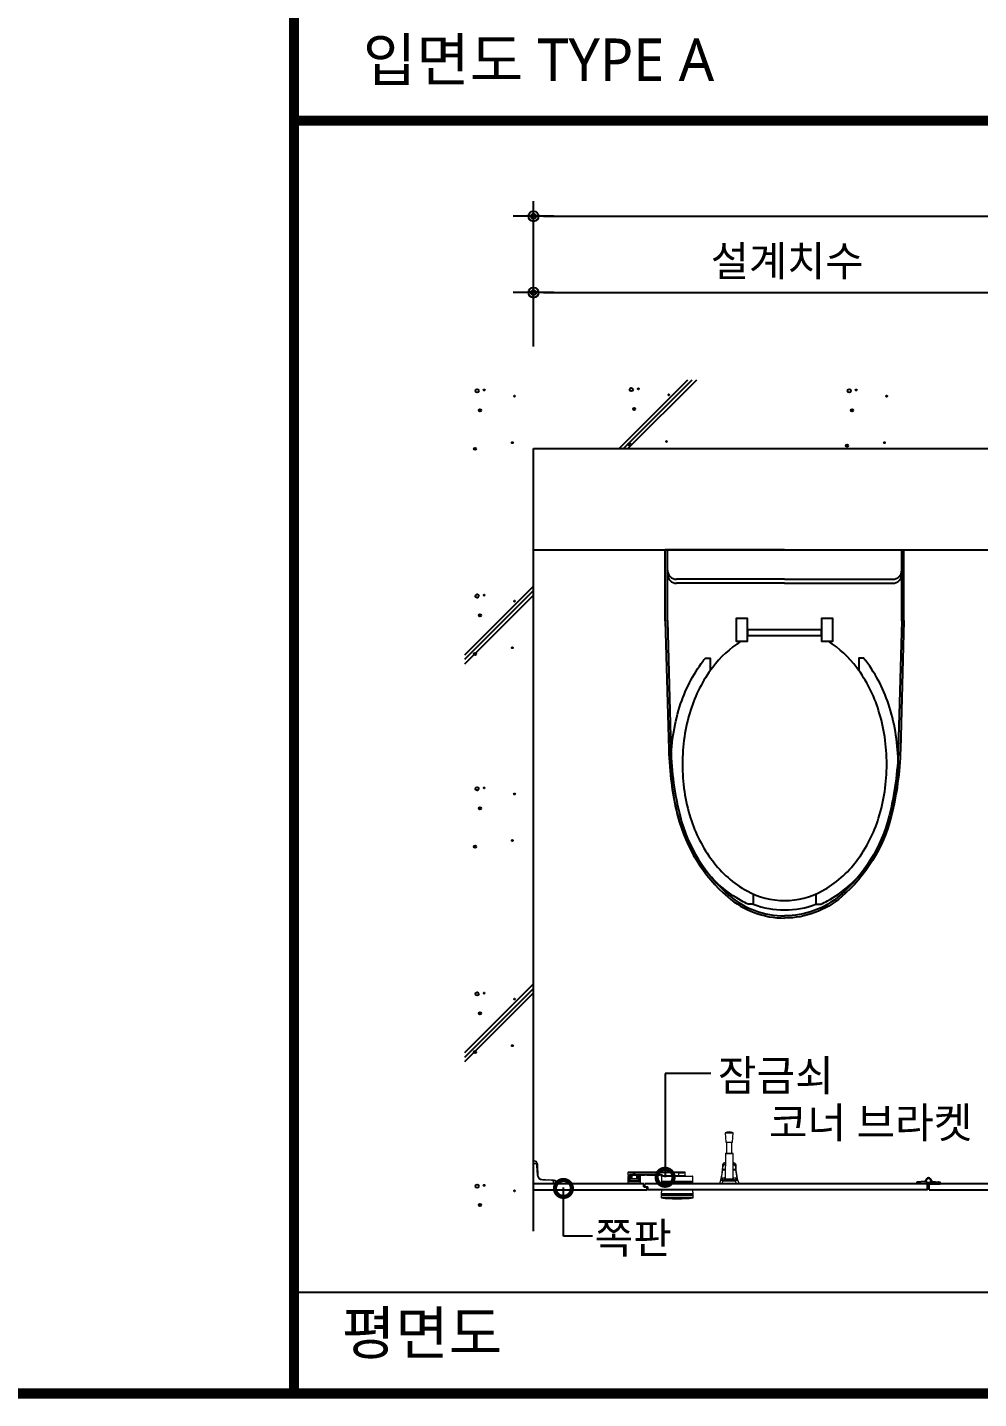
# Model space of a CAD drawing. Extents: x -256 to 8104, y -176 to 5714.
# Drawn here: x 2221 to 3159, y 2764 to 4116 of the extents above; entities that cross this region are included whole.
import ezdxf
from ezdxf.enums import TextEntityAlignment as Align

# ---------------------------------------------------------------- set-up
doc = ezdxf.new("R2010")
doc.units = 0
doc.header["$LTSCALE"] = 30
doc.layers.get('0').update_dxf_attribs({"linetype": 'CONTINUOUS'})
doc.layers.get('DEFPOINTS').update_dxf_attribs({"linetype": 'CONTINUOUS'})
for name, color, linetype in [('0_toilet', 6, 'CONTINUOUS'), ('DIM', 7, 'CONTINUOUS'), ('HAT', 8, 'CONTINUOUS'), ('TIT', 3, 'CONTINUOUS'), ('경첩', 4, 'CONTINUOUS'), ('문자', 3, 'CONTINUOUS'), ('부자재', 4, 'CONTINUOUS'), ('옷걸이', 4, 'CONTINUOUS'), ('잠금쇠(회전형)', 4, 'CONTINUOUS'), ('치수', 1, 'CONTINUOUS'), ('해치', 8, 'CONTINUOUS')]:
    doc.layers.add(name, color=color, linetype=linetype)
doc.styles.add('돋움', font='malgun.ttf')
doc.dimstyles.new('10', dxfattribs={"dimscale": 10, "dimtxt": 3, "dimasz": 1, "dimexe": 1.5, "dimexo": 2, "dimgap": 1, "dimtad": 1, "dimdec": 0, "dimlunit": 6, "dimtxsty": '돋움', "dimblk": 'DIMDOT', "dimcen": -1, "dimdle": 1.5, "dimclrt": 3, "dimazin": 3, "dimtfac": 1, "dimtdec": 0, "dimtix": 1, "dimtmove": 2, "dimatfit": 3, "dimldrblk": 'DIMDOT', "dimarcsym": 0})

# ---------------------------------------------------------------- blocks, each defined once
blk = doc.blocks.new('_DOTSMALL')
at = {"color": 0, "linetype": 'ByBlock', "const_width": 0.5}
blk.add_lwpolyline([(-0.0625, 0, 1), (0.0625, 0, 1)], format="xyb", close=True, dxfattribs=at)
blk = doc.blocks.new('A$C63EC304E')
at = {"layer": '치수', "color": 1, "xscale": 2.5, "yscale": 2.5, "zscale": 2.5, "rotation": 234.3098741996962}
blk.add_blockref('_DOTSMALL', (0.31, 0.31), dxfattribs=at)
blk = doc.blocks.new('A$C2BC9653E')
at = {"layer": '치수', "xscale": 0.3333333333333333, "yscale": 0.3333333333333333, "zscale": 0.3333333333333333}
blk.add_blockref('A$C63EC304E', (0, 0), dxfattribs=at)
blk = doc.blocks.new('A$C7FC71301')
at = {"layer": '치수', "rotation": 180}
blk.add_blockref('A$C2BC9653E', (0.208, 0.208), dxfattribs=at)
blk = doc.blocks.new('A$C4A20372B')
at = {"layer": '치수'}
blk.add_blockref('A$C7FC71301', (0, 0), dxfattribs=at)
blk = doc.blocks.new('A$C566469F5')
at = {"layer": '치수'}
blk.add_blockref('A$C4A20372B', (0, 0), dxfattribs=at)
blk = doc.blocks.new('A$C7E317CD4')
at = {"layer": '해치', "xscale": 2, "yscale": 2, "zscale": 2}
blk.add_blockref('A$C566469F5', (0, 0), dxfattribs=at)
blk = doc.blocks.new('A$C601D7F27')
at = {"layer": '치수'}
blk.add_blockref('A$C7E317CD4', (0, 0), dxfattribs=at)
blk = doc.blocks.new('A$C38802C08')
at = {"layer": '치수'}
blk.add_blockref('A$C601D7F27', (0, 0), dxfattribs=at)
blk = doc.blocks.new('DIMDOT')
at = {"linetype": 'Continuous'}
blk.add_line((-2, 0), (2, 0), dxfattribs=at)
for radius in [0.5, 0.25]:
    blk.add_circle((0, 0), radius, dxfattribs=at)
blk = doc.blocks.new('*D455')
at = {"layer": 'DEFPOINTS', "color": 0}
for p in [(152541.7, 4105.7), (151041.7, 3957.3), (152541.7, 3957.3)]:
    blk.add_point(p, dxfattribs=at)
at = {"layer": 'DIM', "color": 0, "lineweight": -2, "ltscale": 10}
for p, q in [((151041.7, 3977.3), (151041.7, 4120.7)), ((152541.7, 3977.3), (152541.7, 4120.7)), ((151051.7, 4105.7), (152531.7, 4105.7))]:
    blk.add_line(p, q, dxfattribs=at)
at = {"layer": 'DIM', "color": 0, "lineweight": -2, "xscale": 10, "yscale": 10, "zscale": 10, "rotation": 180}
blk.add_blockref('DIMDOT', (151041.7, 4105.7), dxfattribs=at)
at = {"layer": 'DIM', "color": 0, "lineweight": -2, "xscale": 10, "yscale": 10, "zscale": 10}
blk.add_blockref('DIMDOT', (152541.7, 4105.7), dxfattribs=at)
at = {"layer": 'DIM', "color": 3, "insert": (151791.7, 4135.4), "char_height": 30, "attachment_point": 5, "style": '돋움'}
blk.add_mtext('설계치수', dxfattribs=at)
blk = doc.blocks.new('*D457')
at = {"layer": 'DEFPOINTS', "color": 0}
for p in [(151541.7, 4030.4), (151041.7, 3957.3), (151541.7, 3957.3)]:
    blk.add_point(p, dxfattribs=at)
at = {"layer": 'DIM', "color": 0, "lineweight": -2, "ltscale": 10}
for p, q in [((151041.7, 3977.3), (151041.7, 4045.4)), ((151541.7, 3977.3), (151541.7, 4045.4)), ((151051.7, 4030.4), (151531.7, 4030.4))]:
    blk.add_line(p, q, dxfattribs=at)
at = {"layer": 'DIM', "color": 0, "lineweight": -2, "xscale": 10, "yscale": 10, "zscale": 10, "rotation": 180}
blk.add_blockref('DIMDOT', (151041.7, 4030.4), dxfattribs=at)
at = {"layer": 'DIM', "color": 0, "lineweight": -2, "xscale": 10, "yscale": 10, "zscale": 10}
blk.add_blockref('DIMDOT', (151541.7, 4030.4), dxfattribs=at)
at = {"layer": 'DIM', "color": 3, "insert": (151291.7, 4060), "char_height": 30, "attachment_point": 5, "style": '돋움'}
blk.add_mtext('설계치수', dxfattribs=at)
blk = doc.blocks.new('A$C10E41893')
at = {"layer": '부자재'}
for p, q in [((6.5, 0), (6.5, 196)), ((123.3, 196), (6.5, 196)), ((123.3, 192.5), (6.5, 192.5)), ((54.8, 0), (54.8, 177.5)), ((61.4, 0), (61.4, 177.5)), ((6.5, 0), (6.5, -196)), ((54.8, 0), (54.8, -177.5)), ((61.4, 0), (61.4, -177.5)), ((123.3, -192.5), (6.5, -192.5)), ((123.3, -196), (6.5, -196))]:
    blk.add_line(p, q, dxfattribs=at)
for points in [[(122.7, 196, -0.012538), (123.3, 196), (334.6, 190.3, -0.055395), (444.7, 175.1, -0.154276), (576.9, 93.3, -0.179504), (611.5, 0, -0.179504)], [(122.8, 192.5, -0.012538), (123.2, 192.5), (334.5, 186.8, -0.055395), (443.8, 171.7, -0.154276), (574.3, 91, -0.179504), (608, 0, -0.179504)], [(572, 51.4), (588.8, 51.4), (588.8, 59.6, 0.021185), (583.3, 70.7, 0.106084), (528.4, 133.7, 0.085733), (452.6, 172.4, 0.075373), (358.7, 186.6, 0.075373), (264.8, 172.4, 0.085733), (189, 133.7, 0.007337), (184.4, 130.1), (184.4, 122), (204.7, 122)], [(156.7, -72, 0.089162), (200.2, -118.7, 0.085733), (270.3, -154.5, 0.075373), (358.7, -167.9, 0.075373), (447.1, -154.5, 0.085733), (517.2, -118.7, 0.106084), (567, -61.6, 0.126931), (582.8, 0, 0.126931), (567, 61.6, 0.106084), (517.2, 118.7, 0.085733), (447.1, 154.5, 0.075373), (358.7, 167.9, 0.075373), (270.3, 154.5, 0.085733), (200.2, 118.7, 0.089162), (156.7, 72)], [(588.8, -51.4, 0.090214), (598.2, 0, 0.090214), (588.8, 51.4, 0.106084)], [(122.7, -196, 0.012538), (123.3, -196), (334.6, -190.3, 0.055395), (444.7, -175.1, 0.154276), (576.9, -93.3, 0.179504), (611.5, 0, 0.179504)], [(122.8, -192.5, 0.012538), (123.2, -192.5), (334.5, -186.8, 0.055395), (443.8, -171.7, 0.154276), (574.3, -91, 0.179504), (608, 0, 0.179504)], [(572, -51.4), (588.8, -51.4), (588.8, -59.6, -0.021185), (583.3, -70.7, -0.106084), (528.4, -133.7, -0.085733), (452.6, -172.4, -0.075373), (358.7, -186.6, -0.075373), (264.8, -172.4, -0.085733), (189, -133.7, -0.007337), (184.4, -130.1), (184.4, -122), (204.7, -122)]]:
    blk.add_lwpolyline(points, format="xyb", dxfattribs=at)
blk.add_lwpolyline([(138, -60.8), (119.3, -60.8), (119.3, -79.5), (156.7, -79.5), (156.7, -60.8), (138, -60.8), (147.3, -60.8), (147.3, 60.8), (138, 60.8), (156.7, 60.8), (156.7, 79.5), (119.3, 79.5), (119.3, 60.8), (138, 60.8), (138, -60.8), (119.3, -60.8)], dxfattribs=at)
for centre, start, end in [((39.8, 177.5), 0, 90), ((46.4, 177.5), 0, 90), ((39.8, -177.5), 270, 0), ((46.4, -177.5), 270, 0)]:
    blk.add_arc(centre, 15, start, end, dxfattribs=at)
blk = doc.blocks.new('AURA_15', base_point=(148321.5, 175.8))
for p, q in [((151041.7, 3105.1), (151041.7, 3876.8)), ((151041.7, 3876.8), (152541.7, 3876.8)), ((151041.7, 3776.8), (152541.7, 3776.8))]:
    blk.add_line(p, q)
at = {"color": 8}
blk.add_line((150805.6, 3045), (152768.2, 3045), dxfattribs=at)
at = {"color": 8, "const_width": 10}
for points in [[(150805.6, 2945), (150805.6, 5714.2)], [(150805.6, 4199.9), (154153.5, 4199.9)], [(148368.9, 2945), (154153.5, 2945)]]:
    blk.add_lwpolyline(points, dxfattribs=at)
at = {"layer": '0_toilet'}
for p, q in [((151150.6, 3151.8), (151041.7, 3151.8)), ((151150.6, 3148.8), (151150.6, 3151.8)), ((151430.2, 3151.8), (151151.3, 3151.8)), ((151151.3, 3148.8), (151151.3, 3151.8)), ((151430.2, 3145.8), (151430.2, 3151.8)), ((151655.6, 3151.8), (151431.7, 3151.8)), ((151431.7, 3145.8), (151431.7, 3151.8)), ((151041.7, 3145.8), (151153.6, 3145.8)), ((151150.6, 3148.8), (151154.3, 3148.8)), ((151153.6, 3145.8), (151153.6, 3148.8)), ((151154.3, 3145.8), (151154.3, 3148.8)), ((151430.2, 3145.8), (151154.3, 3145.8)), ((151431.7, 3145.8), (151658.6, 3145.8))]:
    blk.add_line(p, q, dxfattribs=at)
at = {"layer": '경첩', "color": 4, "linetype": 'Continuous', "lineweight": 15}
for p, q in [((151041.7, 3174.3), (151042.9, 3174.3)), ((151041.7, 3174.1), (151041.7, 3174.3)), ((151041.7, 3171.9), (151041.7, 3174.1)), ((151042.9, 3174.1), (151041.7, 3174.1)), ((151043, 3171.9), (151041.7, 3171.9)), ((151041.7, 3171.8), (151043, 3171.8)), ((151041.7, 3171.6), (151041.7, 3171.8)), ((151043, 3171.6), (151041.7, 3171.6)), ((151041.7, 3171.6), (151041.7, 3153.3)), ((151042.9, 3174.1), (151042.9, 3174.3)), ((151043, 3171.8), (151043, 3171.9)), ((151043, 3171.8), (151043, 3171.6)), ((151045, 3170.6), (151044.9, 3172.1)), ((151045.5, 3160.6), (151045.1, 3169.6)), ((151045.2, 3172.1), (151045.3, 3169.6)), ((151045.4, 3171.6), (151045.2, 3171.4)), ((151045.5, 3171), (151045.3, 3170.7)), ((151045.3, 3169.6), (151045.7, 3160.6)), ((151045.6, 3168.3), (151045.4, 3168)), ((151045.7, 3167.6), (151045.4, 3167.4)), ((151045.7, 3167.3), (151045.4, 3167)), ((151045.5, 3171), (151045.6, 3168.3)), ((151045.7, 3166.6), (151045.5, 3166.4)), ((151045.7, 3166.3), (151045.5, 3166)), ((151045.9, 3163.4), (151045.6, 3163.2)), ((151045.9, 3163.4), (151045.6, 3163.1)), ((151045.7, 3167.3), (151045.7, 3166.6)), ((151045.7, 3166.3), (151045.9, 3163.4)), ((151045.9, 3163.4), (151045.9, 3163)), ((151043.2, 3151.8), (151061.5, 3151.8)), ((151045.9, 3163), (151045.6, 3162.7)), ((151045.9, 3162.7), (151045.6, 3162.5)), ((151045.9, 3161.8), (151045.7, 3161.6)), ((151045.9, 3161.7), (151045.7, 3161.5)), ((151046, 3161.4), (151045.7, 3161.1)), ((151046, 3161.3), (151045.7, 3161)), ((151046, 3160.4), (151045.8, 3160.1)), ((151046, 3160.1), (151045.8, 3159.9)), ((151045.9, 3162.7), (151045.9, 3161.8)), ((151045.9, 3161.8), (151045.9, 3161.7)), ((151045.9, 3161.7), (151046, 3161.4)), ((151045.9, 3159.5), (151046.1, 3159.8)), ((151046.1, 3159.8), (151045.9, 3159.6)), ((151046, 3161.4), (151046, 3161.3)), ((151046, 3161.3), (151046, 3160.6)), ((151046.3, 3159.2), (151046.1, 3159)), ((151046.4, 3158.8), (151046.2, 3158.6)), ((151046.5, 3158.6), (151046.4, 3158.4)), ((151046.8, 3158.2), (151046.6, 3158)), ((151047, 3158), (151046.8, 3157.8)), ((151048.1, 3156.9), (151047.9, 3156.7)), ((151048.3, 3156.8), (151048.1, 3156.6)), ((151048.7, 3156.5), (151048.5, 3156.3)), ((151049, 3156.4), (151048.8, 3156.2)), ((151049.5, 3156.3), (151049.3, 3156.1)), ((151050.8, 3156.1), (151050.5, 3155.8)), ((151050.5, 3156.1), (151050.8, 3156.1)), ((151050.5, 3155.8), (151059.5, 3155.4)), ((151059.5, 3155.2), (151050.5, 3155.6)), ((151050.8, 3156.1), (151052.1, 3156)), ((151052.1, 3156), (151051.9, 3155.8)), ((151052.8, 3156), (151052.5, 3155.8)), ((151053.1, 3156), (151052.9, 3155.7)), ((151053.8, 3155.9), (151053.6, 3155.7)), ((151053.8, 3155.9), (151056.5, 3155.8)), ((151056.5, 3155.8), (151056.3, 3155.6)), ((151057.2, 3155.8), (151056.9, 3155.5)), ((151057.5, 3155.8), (151057.3, 3155.5)), ((151058.2, 3155.7), (151057.9, 3155.5)), ((151058.2, 3155.7), (151061.4, 3155.6)), ((151059.5, 3155.4), (151062, 3155.3)), ((151062, 3155.1), (151060.5, 3155.1)), ((151061.5, 3155.5), (151061.3, 3155.3)), ((151061.5, 3155.5), (151061.4, 3155.6)), ((151061.5, 3151.8), (151061.5, 3153.1)), ((151061.7, 3153.1), (151061.5, 3153.1)), ((151061.7, 3151.8), (151061.5, 3151.8)), ((151061.8, 3153.1), (151061.7, 3153.1)), ((151061.7, 3153.1), (151061.7, 3151.8)), ((151061.8, 3151.8), (151061.8, 3153.1)), ((151064, 3151.8), (151061.8, 3151.8)), ((151064, 3151.8), (151064, 3153)), ((151064, 3153), (151064.2, 3153)), ((151064.2, 3151.8), (151064, 3151.8)), ((151064.2, 3153), (151064.2, 3151.8))]:
    blk.add_line(p, q, dxfattribs=at)
at = {"layer": '경첩', "color": 4, "linetype": 'Continuous', "lineweight": 15, "flags": 128}
for points in [[(151044.9, 3172.1), (151045, 3172.1), (151045, 3172.1), (151045.1, 3172.1), (151045.1, 3172.1), (151045.2, 3172.1), (151045.2, 3172.1), (151045.2, 3172.1), (151045.2, 3172.1)], [(151045.3, 3169.6), (151045.3, 3169.6), (151045.3, 3169.6), (151045.3, 3169.6), (151045.2, 3169.6), (151045.2, 3169.6), (151045.2, 3169.6), (151045.1, 3169.6), (151045.1, 3169.6)], [(151045.5, 3171.5), (151045.5, 3171.5), (151045.4, 3171.5), (151045.4, 3171.5), (151045.4, 3171.6), (151045.4, 3171.6), (151045.4, 3171.6), (151045.4, 3171.6), (151045.4, 3171.6)], [(151045.5, 3171.5), (151045.5, 3171.4), (151045.5, 3171.3), (151045.5, 3171.1), (151045.5, 3171)], [(151045.6, 3168.3), (151045.6, 3168.2), (151045.6, 3168), (151045.6, 3167.9), (151045.6, 3167.8), (151045.7, 3167.7), (151045.7, 3167.7), (151045.7, 3167.6), (151045.7, 3167.6)], [(151045.9, 3163.4), (151045.9, 3163.4), (151045.9, 3163.4)], [(151045.7, 3160.6), (151045.7, 3160.6), (151045.7, 3160.6), (151045.7, 3160.6), (151045.7, 3160.6), (151045.6, 3160.6), (151045.6, 3160.6), (151045.5, 3160.6), (151045.5, 3160.6)], [(151045.9, 3163), (151045.9, 3162.9), (151045.9, 3162.8), (151045.9, 3162.7)], [(151046, 3160.4), (151046, 3160.2), (151046, 3160.1)], [(151046.1, 3159.8), (151046.1, 3159.8), (151046.1, 3159.8)], [(151050.5, 3155.8), (151050.5, 3155.8), (151050.5, 3155.8), (151050.5, 3155.8), (151050.5, 3155.8), (151050.5, 3155.7), (151050.5, 3155.7), (151050.5, 3155.6), (151050.5, 3155.6)], [(151052.1, 3156), (151052.2, 3156), (151052.4, 3156), (151052.5, 3156), (151052.6, 3156), (151052.7, 3156), (151052.7, 3156), (151052.8, 3156), (151052.8, 3156)], [(151053.1, 3156), (151053.1, 3156), (151053.2, 3156), (151053.2, 3156), (151053.3, 3156), (151053.4, 3156), (151053.5, 3156), (151053.7, 3155.9), (151053.8, 3155.9)], [(151056.5, 3155.8), (151056.6, 3155.8), (151056.7, 3155.8), (151056.8, 3155.8), (151056.9, 3155.8), (151057, 3155.8), (151057.1, 3155.8), (151057.1, 3155.8), (151057.2, 3155.8), (151057.2, 3155.8)], [(151057.5, 3155.8), (151057.5, 3155.8), (151057.6, 3155.8), (151057.6, 3155.8), (151057.7, 3155.8), (151057.8, 3155.8), (151057.9, 3155.7), (151058, 3155.7), (151058.2, 3155.7)], [(151059.5, 3155.4), (151059.5, 3155.4), (151059.5, 3155.4), (151059.5, 3155.4), (151059.5, 3155.4), (151059.5, 3155.3), (151059.5, 3155.3), (151059.5, 3155.2), (151059.5, 3155.2)], [(151062, 3155.1), (151062, 3155.1), (151062, 3155.2), (151062, 3155.2), (151062, 3155.2), (151062, 3155.3), (151062, 3155.3), (151062, 3155.3), (151062, 3155.3)]]:
    blk.add_lwpolyline(points, dxfattribs=at)
at = {"layer": '경첩', "color": 4, "linetype": 'Continuous', "lineweight": 15}
for centre, radius, start, end in [((151042.9, 3172), 2.35, 2.6983, 90), ((151042.9, 3172), 2.1, 2.6983, 90), ((151043, 3169.5), 2.35, 2.6983, 90), ((151043, 3169.5), 2.1, 2.6983, 90), ((151043.2, 3153.3), 1.5, 180, 270), ((151050.7, 3160.8), 5.25, 182.6983, 267.3017), ((151050.7, 3160.8), 5, 182.6983, 267.3017), ((151050.7, 3160.8), 4.75, 182.6983, 185.9088), ((151050.7, 3160.8), 4.75, 188.6056, 193.1623), ((151050.7, 3160.8), 4.75, 193.2431, 199.766), ((151050.7, 3160.8), 4.75, 199.766, 204.9948), ((151050.7, 3160.8), 4.75, 208.1736, 214.3849), ((151050.7, 3160.8), 4.75, 214.3855, 217.4388), ((151050.7, 3160.8), 4.75, 217.4392, 235.6151), ((151050.7, 3160.8), 4.75, 235.6142, 238.7009), ((151050.7, 3160.8), 4.75, 238.7002, 245.0052), ((151050.7, 3160.8), 4.75, 248.2494, 255.0002), ((151050.7, 3160.8), 4.75, 255, 267.3017), ((151059.4, 3153.1), 2.35, 0, 87.3017), ((151059.4, 3153.1), 2.1, 0, 87.3017), ((151061.9, 3153), 2.35, 0, 87.3017), ((151061.9, 3153), 2.1, 0, 87.3017)]:
    blk.add_arc(centre, radius, start, end, dxfattribs=at)
at = {"layer": '부자재'}
for p, q in [((151419.5, 3152.7), (151419.5, 3151.8)), ((151430.2, 3151.8), (151419.5, 3151.8)), ((151427.3, 3153.9), (151420.1, 3153.4)), ((151420.8, 3152.9), (151420.8, 3151.8)), ((151431, 3152.4), (151431, 3151.6)), ((151431.2, 3151.6), (151431, 3151.6)), ((151431.2, 3152.4), (151431.2, 3151.6)), ((151431.7, 3151.9), (151431.7, 3151.8)), ((151431.7, 3151.8), (151442.7, 3151.8)), ((151434, 3154), (151442.1, 3153.4)), ((151441.4, 3152.9), (151441.4, 3151.8)), ((151442.7, 3152.7), (151442.7, 3151.8))]:
    blk.add_line(p, q, dxfattribs=at)
at = {"layer": '부자재', "color": 1}
blk.add_circle((151431.1, 3155), 2.34, dxfattribs=at)
at = {"layer": '부자재'}
for centre, radius, start, end in [((151420.2, 3152.7), 0.7, 101.7765, 181.6712), ((151421.6, 3152.7), 0.884, 113.4077, 164.5497), ((151427.2, 3155.2), 1.29, 272.9231, 352.4724), ((151431.1, 3155), 2.62, 270, 180), ((151431.5, 3150.8), 1.65, 102.5267, 141.5475), ((151430.7, 3150.8), 1.65, 43.1003, 77.4733), ((151431.2, 3154.7), 2.86, 280.084, 345.9792), ((151435, 3155.2), 1.29, 187.5276, 267.0769), ((151440.6, 3152.7), 0.884, 15.4503, 67.3004), ((151442, 3152.7), 0.7, 358.3288, 78.2235)]:
    blk.add_arc(centre, radius, start, end, dxfattribs=at)
at = {"layer": '옷걸이', "lineweight": 15}
for p, q in [((151230.6, 3202.2), (151231.4, 3192.7)), ((151230.6, 3202.2), (151238.6, 3202.2)), ((151231.4, 3192.7), (151237.9, 3192.7)), ((151232.1, 3192.7), (151232.1, 3181.8)), ((151237.1, 3181.8), (151237.1, 3192.7)), ((151237.9, 3192.7), (151238.6, 3202.2)), ((151230.9, 3181.6), (151230.7, 3156.3)), ((151238.4, 3181.6), (151230.9, 3181.6)), ((151231.1, 3181.8), (151234.6, 3181.8)), ((151234.6, 3181.8), (151238.1, 3181.8)), ((151238.6, 3156.3), (151238.4, 3181.6)), ((151230.7, 3165.4), (151228.3, 3165.4)), ((151228.4, 3166.1), (151230.7, 3166.1)), ((151230.8, 3172.5), (151230.7, 3172.5)), ((151230.7, 3172.5), (151230.7, 3172.4)), ((151230.8, 3172.4), (151230.7, 3172.4)), ((151230.7, 3170.8), (151230.7, 3170.5)), ((151230.7, 3170.8), (151230.8, 3170.8)), ((151230.8, 3170.5), (151230.7, 3170.5)), ((151238.5, 3172.5), (151238.4, 3172.5)), ((151238.5, 3172.4), (151238.4, 3172.4)), ((151238.5, 3172.5), (151238.5, 3172.4)), ((151238.5, 3170.8), (151238.5, 3170.5)), ((151238.5, 3170.8), (151238.5, 3170.8)), ((151238.5, 3170.5), (151238.5, 3170.5)), ((151238.5, 3166.1), (151240.9, 3166.1)), ((151241, 3165.4), (151238.5, 3165.4)), ((151225.1, 3151.8), (151226, 3154.4)), ((151227.5, 3151.8), (151225.1, 3151.8)), ((151226, 3154.4), (151226, 3154.4)), ((151226, 3154.4), (151226, 3154.4)), ((151227, 3155.2), (151226.8, 3155.2)), ((151228.4, 3157.2), (151226.9, 3157.2)), ((151228.4, 3157.2), (151226.9, 3157.2)), ((151226.9, 3155.1), (151226.9, 3155.1)), ((151242.3, 3155.1), (151226.9, 3155.1)), ((151228.3, 3154.4), (151227.5, 3151.8)), ((151241.7, 3151.8), (151227.5, 3151.8)), ((151228.3, 3156.7), (151228.4, 3157.2)), ((151228.3, 3154.4), (151228.3, 3155.1)), ((151228.3, 3155.1), (151240.9, 3155.1)), ((151240.9, 3154.4), (151228.3, 3154.4)), ((151239.4, 3156.3), (151229.8, 3156.3)), ((151242.3, 3157.2), (151240.9, 3157.2)), ((151240.9, 3157.2), (151240.9, 3156.7)), ((151242.3, 3157.2), (151240.9, 3157.2)), ((151240.9, 3154.4), (151240.9, 3155.1)), ((151241.7, 3151.8), (151240.9, 3154.4)), ((151244.1, 3151.8), (151241.7, 3151.8)), ((151242.4, 3155.2), (151242.3, 3155.2)), ((151242.3, 3155.1), (151242.3, 3155.1)), ((151242.4, 3155.1), (151242.4, 3155.2)), ((151243.3, 3154.4), (151244.1, 3151.8)), ((151243.3, 3154.4), (151243.3, 3154.4)), ((151243.3, 3154.4), (151243.3, 3154.4))]:
    blk.add_line(p, q, dxfattribs=at)
at = {"layer": '옷걸이', "lineweight": 15, "flags": 128}
for points in [[(151228, 3165.4), (151228, 3165.4), (151228.1, 3165.4), (151228.1, 3165.4), (151228.1, 3165.4), (151228.1, 3165.4), (151228.2, 3165.4), (151228.2, 3165.4), (151228.3, 3165.4)], [(151230.7, 3172.4), (151230.6, 3172.5), (151230.3, 3172.4), (151230, 3172.4), (151229.7, 3172.3), (151229.4, 3172.2), (151229.1, 3172.1), (151228.8, 3171.9), (151228.6, 3171.7), (151228.5, 3171.5), (151228.3, 3171.3), (151228.2, 3171.1), (151228.2, 3170.8), (151228.2, 3170.8)], [(151230.7, 3172.4), (151230.3, 3172.3), (151229.9, 3172.3), (151229.5, 3172.2), (151229.1, 3172), (151228.8, 3171.8), (151228.6, 3171.6), (151228.4, 3171.4), (151228.3, 3171.1), (151228.2, 3170.8), (151228.2, 3170.7)], [(151228.2, 3169.2), (151228.2, 3169.5), (151228.3, 3169.8), (151228.5, 3170), (151228.8, 3170.2), (151229, 3170.4), (151229.4, 3170.6), (151229.8, 3170.7), (151230.2, 3170.8), (151230.7, 3170.8)], [(151230.7, 3170.5), (151230.2, 3170.4), (151229.9, 3170.4), (151229.5, 3170.3), (151229.2, 3170.1), (151229, 3169.9), (151228.7, 3169.7), (151228.6, 3169.5), (151228.5, 3169.3), (151228.5, 3169)], [(151241, 3170.7), (151241, 3170.7), (151241, 3171), (151241, 3171.2), (151240.9, 3171.4), (151240.7, 3171.6), (151240.5, 3171.8), (151240.3, 3172), (151240, 3172.1), (151239.8, 3172.2), (151239.5, 3172.3), (151239.1, 3172.4), (151238.8, 3172.4), (151238.5, 3172.4)], [(151241, 3170.7), (151241, 3171), (151240.9, 3171.3), (151240.8, 3171.5), (151240.5, 3171.7), (151240.2, 3171.9), (151239.9, 3172.1), (151239.5, 3172.2), (151239.1, 3172.3), (151238.6, 3172.4), (151238.5, 3172.4)], [(151238.5, 3170.8), (151239, 3170.8), (151239.4, 3170.7), (151239.8, 3170.6), (151240.1, 3170.5), (151240.4, 3170.3), (151240.7, 3170.1), (151240.9, 3169.8), (151241, 3169.6), (151241, 3169.2)], [(151240.8, 3169), (151240.7, 3169.3), (151240.6, 3169.6), (151240.4, 3169.8), (151240.2, 3170), (151239.9, 3170.2), (151239.6, 3170.3), (151239.3, 3170.4), (151238.9, 3170.5), (151238.5, 3170.5)], [(151241.2, 3165.4), (151241.2, 3165.4), (151241.2, 3165.4), (151241.2, 3165.4), (151241.1, 3165.4), (151241.1, 3165.4), (151241.1, 3165.4), (151241, 3165.4), (151241, 3165.4)], [(151226.7, 3157), (151226.7, 3157), (151226.7, 3157)], [(151226.9, 3155.2), (151226.8, 3155.2), (151226.8, 3155.1)], [(151226.9, 3157.2), (151226.9, 3157.2), (151226.9, 3157.2)], [(151227, 3155.2), (151226.9, 3155.1), (151226.9, 3155.1)], [(151226.9, 3155.2), (151226.9, 3155.2), (151227, 3155.2)], [(151229.1, 3155.1), (151228.7, 3155.1), (151228.5, 3155.2), (151228.4, 3155.2), (151228.5, 3155.2), (151228.8, 3155.3), (151228.9, 3155.3)], [(151230.7, 3157.6), (151230.1, 3157.6), (151228.8, 3157.5)], [(151240.4, 3157.5), (151238.9, 3157.6), (151238.6, 3157.6)], [(151240.4, 3155.3), (151240.6, 3155.2), (151240.8, 3155.2), (151240.8, 3155.2), (151240.7, 3155.1), (151240.3, 3155.1), (151239.9, 3155.1)], [(151242.3, 3155.1), (151242.3, 3155.1), (151242.3, 3155.2)], [(151242.4, 3155.2), (151242.3, 3155.2), (151242.3, 3155.2)]]:
    blk.add_lwpolyline(points, dxfattribs=at)
at = {"layer": '옷걸이', "lineweight": 15}
for centre, radius, start, end in [((151234.6, 3191.9), 11, 68.7607, 111.2393), ((151231.1, 3181.6), 0.25, 90, 179.5), ((151238.1, 3181.6), 0.25, 0.5, 90), ((151175.4, 3169.6), 52.8, 346.2317, 355.4136), ((151175.4, 3169.6), 53, 346.5097, 355.4136), ((151175.4, 3169.6), 52.8, 355.4136, 356.451), ((151175.4, 3169.6), 52.8, 356.4511, 359.6096), ((151228.3, 3166.3), 0.23, 185.4574, 275.1888), ((151175.4, 3169.6), 52.8, 359.6096, 1.2369), ((151228.4, 3169.3), 0.227, 188.2087, 276.392), ((151194.4, 3168.8), 34.1, 354.2736, 355.5668), ((151175.4, 3169.4), 53, 356.4511, 359.6096), ((151175.4, 3171.2), 55.3, 359.6189, 1.2073), ((151293.8, 3171.2), 55.3, 178.7927, 180.3811), ((151240.8, 3169.3), 0.227, 263.608, 351.7913), ((151293.8, 3169.4), 53, 180.3904, 183.5489), ((151240.9, 3166.3), 0.23, 264.8112, 354.5426), ((151274.9, 3168.8), 34.1, 184.4333, 185.7264), ((151293.8, 3169.6), 52.8, 178.7631, 180.3904), ((151293.8, 3169.6), 52.8, 180.3904, 183.5489), ((151293.8, 3169.6), 53, 184.5864, 193.4903), ((151293.8, 3169.6), 52.8, 183.5489, 184.5865), ((151293.8, 3169.6), 52.8, 184.5864, 193.7683), ((151176.7, 3169.2), 51.5, 343.2376, 346.2577), ((151227.1, 3154), 1.17, 101.397, 160.6752), ((151226.9, 3154.1), 1, 89.9937, 161.8081), ((151177.1, 3169.4), 51.3, 343.5226, 346.2377), ((151226.9, 3157), 0.25, 90.2728, 166.2395), ((151226.9, 3157), 0.247, 89.2585, 165.9158), ((151226.5, 3157), 1.81, 282.0607, 352.5143), ((151226.4, 3157.4), 2.24, 284.8265, 3.5932), ((151228.7, 3157.2), 0.376, 79.9393, 150.5456), ((151228.6, 3157.2), 0.248, 89.5881, 179.723), ((151228.8, 3157.2), 0.307, 84.7786, 118.9817), ((151228.5, 3156.6), 1.43, 284.1057, 346.9245), ((151234.7, 3556.2), 401.1, 269.1968, 270.7316), ((151240.8, 3156.6), 1.44, 193.1186, 255.9655), ((151240.5, 3157.3), 0.271, 58.6344, 97.6053), ((151240.5, 3157.1), 0.4, 32.0092, 97.8083), ((151242.9, 3157.4), 2.24, 176.3909, 255.1894), ((151240.6, 3157.2), 0.248, 0.277, 90.4119), ((151242.7, 3156.9), 1.8, 186.7864, 258.2605), ((151242.3, 3157), 0.25, 13.7617, 89.4531), ((151242.3, 3157), 0.247, 14.0842, 90.7415), ((151292, 3169.4), 51.2, 193.7584, 196.469), ((151242.3, 3154.1), 1, 18.1919, 90.0063), ((151242.2, 3154), 1.16, 19.2937, 79.3942), ((151292.8, 3169.3), 51.7, 193.7493, 196.7564)]:
    blk.add_arc(centre, radius, start, end, dxfattribs=at)
at = {"layer": '잠금쇠(회전형)', "linetype": 'Continuous', "lineweight": 15}
for p, q in [((151137.2, 3163.4), (151135.3, 3163.4)), ((151190.8, 3163.4), (151167.5, 3163.4)), ((151134.8, 3162.9), (151134.8, 3160.4)), ((151134.8, 3160.4), (151138.1, 3160.4)), ((151134.8, 3158.8), (151134.8, 3151.8)), ((151135.2, 3158.8), (151134.8, 3158.8)), ((151134.8, 3151.8), (151147.3, 3151.8)), ((151135.2, 3153.8), (151135.2, 3158.8)), ((151135.2, 3158.8), (151135.7, 3158.8)), ((151146.9, 3153.8), (151135.2, 3153.8)), ((151135.3, 3159.3), (151135.7, 3159.3)), ((151135.7, 3158.8), (151135.7, 3159.3)), ((151135.7, 3159.3), (151137.6, 3159.3)), ((151135.7, 3158.8), (151135.7, 3154.3)), ((151137.6, 3158.8), (151135.7, 3158.8)), ((151135.7, 3154.3), (151135.8, 3154.3)), ((151135.8, 3158.3), (151137.6, 3158.3)), ((151135.8, 3154.3), (151135.8, 3158.3)), ((151136.3, 3157.8), (151135.8, 3158.3)), ((151135.8, 3154.3), (151135.9, 3154.3)), ((151135.9, 3154.3), (151146.3, 3154.3)), ((151136.3, 3157.8), (151136.3, 3154.3)), ((151137.6, 3157.8), (151136.3, 3157.8)), ((151136.8, 3156.8), (151136.8, 3155.3)), ((151144, 3156.8), (151136.8, 3156.8)), ((151136.8, 3155.3), (151144, 3155.3)), ((151137.1, 3157.1), (151143.8, 3157.1)), ((151143.8, 3155.1), (151137.1, 3155.1)), ((151137.6, 3158.8), (151137.6, 3159.3)), ((151137.6, 3159.3), (151138.6, 3159.3)), ((151137.6, 3158.3), (151137.6, 3158.8)), ((151138.1, 3158.8), (151137.6, 3158.8)), ((151137.6, 3158.3), (151137.6, 3157.8)), ((151137.6, 3158.3), (151138.1, 3158.3)), ((151138.6, 3157.8), (151137.6, 3157.8)), ((151138.1, 3160.4), (151138.1, 3160.4)), ((151138.1, 3158.8), (151138.1, 3158.3)), ((151138.6, 3158.8), (151138.1, 3158.8)), ((151138.1, 3158.3), (151138.6, 3158.3)), ((151138.6, 3159.9), (151138.6, 3157.1)), ((151163.6, 3163.2), (151141.1, 3163.2)), ((151163.6, 3163.2), (151141.1, 3163.2)), ((151141.1, 3163.2), (151141.1, 3163.2)), ((151141.1, 3163), (151185.1, 3163)), ((151141.1, 3162.5), (151141.1, 3163)), ((151141.1, 3162.5), (151141.1, 3160.9)), ((151185.1, 3162.5), (151141.1, 3162.5)), ((151167.5, 3160.9), (151141.1, 3160.9)), ((151143.6, 3157.1), (151143.6, 3159.9)), ((151143.6, 3159.3), (151144.6, 3159.3)), ((151144.1, 3158.8), (151143.6, 3158.8)), ((151143.6, 3158.3), (151144.1, 3158.3)), ((151144.6, 3157.8), (151143.6, 3157.8)), ((151143.8, 3157.1), (151145.1, 3157.1)), ((151145.1, 3155.1), (151143.8, 3155.1)), ((151145.3, 3156.8), (151144, 3156.8)), ((151144, 3155.3), (151145.3, 3155.3)), ((151144.1, 3160.4), (151151.3, 3160.4)), ((151144.6, 3158.8), (151144.1, 3158.8)), ((151144.1, 3158.3), (151144.1, 3158.8)), ((151144.1, 3158.3), (151144.6, 3158.3)), ((151144.6, 3159.3), (151144.6, 3158.8)), ((151144.6, 3159.3), (151146.5, 3159.3)), ((151146.5, 3158.8), (151144.6, 3158.8)), ((151144.6, 3158.8), (151144.6, 3158.3)), ((151144.6, 3158.3), (151146.3, 3158.3)), ((151144.6, 3158.3), (151144.6, 3157.8)), ((151145.8, 3157.8), (151144.6, 3157.8)), ((151145.3, 3155.3), (151145.3, 3156.8)), ((151146.3, 3158.3), (151145.8, 3157.8)), ((151145.8, 3154.3), (151145.8, 3157.8)), ((151146.3, 3158.3), (151146.3, 3154.3)), ((151146.3, 3154.3), (151146.3, 3154.3)), ((151146.3, 3154.3), (151146.5, 3154.3)), ((151146.5, 3159.3), (151146.5, 3158.8)), ((151146.5, 3159.3), (151146.8, 3159.3)), ((151146.5, 3154.3), (151146.5, 3158.8)), ((151146.5, 3158.8), (151146.9, 3158.8)), ((151146.9, 3158.8), (151146.9, 3153.8)), ((151147.3, 3158.8), (151146.9, 3158.8)), ((151147.3, 3151.8), (151147.3, 3158.8)), ((151153.3, 3160.4), (151166.3, 3160.4)), ((151163.6, 3163.2), (151163.6, 3163.2)), ((151166.3, 3160.4), (151166.3, 3160.4)), ((151167.8, 3158.8), (151167.8, 3153.9)), ((151198.8, 3153.9), (151167.8, 3153.9)), ((151167.8, 3153.8), (151167.8, 3152.1)), ((151167.8, 3153.8), (151198.8, 3153.8)), ((151167.8, 3152.1), (151198.8, 3152.1)), ((151198.6, 3151.8), (151168.1, 3151.8)), ((151169.2, 3159.4), (151169.1, 3159.6)), ((151198.8, 3158.9), (151169.3, 3158.9)), ((151169.9, 3159.4), (151169.9, 3159.9)), ((151169.9, 3159.9), (151185.1, 3159.9)), ((151169.9, 3159.4), (151198.3, 3159.4)), ((151175.6, 3153.9), (151175.6, 3153.8)), ((151185.1, 3163), (151185.1, 3162.5)), ((151185.1, 3159.9), (151185.1, 3162.5)), ((151185.1, 3159.4), (151185.1, 3159.9)), ((151185.1, 3159.9), (151191.3, 3159.9)), ((151191.1, 3153.8), (151191.1, 3153.9)), ((151191.3, 3159.9), (151191.3, 3162.9)), ((151195.7, 3153.8), (151195.7, 3153.9)), ((151197.8, 3153.8), (151197.8, 3153.9)), ((151197.8, 3153.8), (151197.8, 3153.9)), ((151198.8, 3153.9), (151198.8, 3158.9)), ((151198.8, 3152.1), (151198.8, 3153.8)), ((151167.6, 3141.8), (151167.6, 3140.8)), ((151199.1, 3141.8), (151167.6, 3141.8)), ((151199.1, 3140.8), (151167.6, 3140.8)), ((151167.6, 3139.8), (151167.6, 3138.3)), ((151199.1, 3139.8), (151167.6, 3139.8)), ((151167.6, 3138.3), (151183.3, 3138.3)), ((151183.3, 3137.8), (151168, 3137.8)), ((151198.6, 3140.3), (151168.1, 3140.3)), ((151198.6, 3140.3), (151168.1, 3140.3)), ((151198.4, 3145.7), (151168.3, 3145.7)), ((151168.4, 3145.8), (151183.3, 3145.8)), ((151171.2, 3137.5), (151195.5, 3137.5)), ((151171.2, 3137.5), (151183.3, 3137.5)), ((151195.2, 3137.5), (151171.5, 3137.5)), ((151177.7, 3137.3), (151188.9, 3137.3)), ((151177.7, 3137.3), (151177.7, 3137.3)), ((151180.6, 3137.2), (151180.6, 3137.3)), ((151181.2, 3137.1), (151185.5, 3137.1)), ((151181.2, 3137.1), (151185.5, 3137.1)), ((151181.5, 3137.3), (151181.5, 3137.2)), ((151181.5, 3137.2), (151185.1, 3137.2)), ((151185.1, 3137.1), (151181.6, 3137.1)), ((151183.3, 3145.8), (151198.2, 3145.8)), ((151183.3, 3138.3), (151199.1, 3138.3)), ((151198.6, 3137.8), (151183.3, 3137.8)), ((151183.3, 3137.5), (151195.5, 3137.5)), ((151185.1, 3137.2), (151185.1, 3137.3)), ((151186, 3137.3), (151186, 3137.2)), ((151188.9, 3137.3), (151189.1, 3137.3)), ((151199.1, 3140.8), (151199.1, 3141.8)), ((151199.1, 3138.3), (151199.1, 3139.8))]:
    blk.add_line(p, q, dxfattribs=at)
at = {"layer": '잠금쇠(회전형)', "linetype": 'Continuous', "lineweight": 15, "flags": 128}
for points in [[(151141.1, 3163.2), (151140.4, 3163.2), (151139.8, 3163.2), (151139.2, 3163.3), (151138.6, 3163.3), (151138.2, 3163.3), (151137.8, 3163.4), (151137.5, 3163.4), (151137.3, 3163.4), (151137.2, 3163.4), (151137.2, 3163.4)], [(151177.7, 3137.3), (151177.5, 3137.3), (151177.4, 3137.3), (151177.4, 3137.3), (151177.5, 3137.3), (151177.7, 3137.3)], [(151181.6, 3137.1), (151181.6, 3137.1), (151181.6, 3137.1), (151181.6, 3137.1), (151181.5, 3137.1), (151181.5, 3137.1), (151181.5, 3137.2), (151181.5, 3137.2), (151181.5, 3137.2)], [(151185.1, 3137.1), (151185.1, 3137.1), (151185.1, 3137.1), (151185.1, 3137.1), (151185.1, 3137.1), (151185.1, 3137.1), (151185.1, 3137.2), (151185.1, 3137.2), (151185.1, 3137.2)], [(151189.1, 3137.3), (151189.1, 3137.3), (151189.3, 3137.3), (151189.3, 3137.3), (151189.2, 3137.3), (151189, 3137.3)]]:
    blk.add_lwpolyline(points, dxfattribs=at)
at = {"layer": '잠금쇠(회전형)', "linetype": 'Continuous', "lineweight": 15}
for centre, radius, start, end in [((151135.3, 3162.9), 0.5, 90, 180), ((151141.1, 3201.8), 38.9, 261.4299, 269.9411), ((151163.6, 3202.8), 39.6, 270.014, 275.6703), ((151185.1, 3201.8), 38.8, 270.0516, 278.5774), ((151190.8, 3162.9), 0.5, 0, 90), ((151141.1, 3208.9), 46.4, 262.2082, 269.9516), ((151141.1, 3121), 39.9, 90.0704, 99.0775), ((151135.3, 3158.8), 0.5, 90, 180), ((151135.7, 3158.8), 0.485, 91.9622, 181.8362), ((151136, 3153.5), 0.816, 110.8265, 158.264), ((151137.1, 3156.8), 0.25, 90, 180), ((151137.1, 3155.3), 0.25, 180, 270), ((151137.6, 3158.8), 0.5, 0, 90), ((151137.6, 3158.3), 0.5, 270, 0), ((151141.1, 3120.2), 40.4, 85.7371, 94.238), ((151138.1, 3159.9), 0.5, 0.4364, 88.0475), ((151141.1, 3132.3), 27.7, 84.8219, 95.1479), ((151144.1, 3159.9), 0.5, 89.9688, 179.9724), ((151144.6, 3158.8), 0.5, 90, 180), ((151144.6, 3158.3), 0.5, 180, 270), ((151145.1, 3156.8), 0.25, 0, 90), ((151145.1, 3155.3), 0.25, 270, 0), ((151146.4, 3158.8), 0.485, 358.1638, 88.0378), ((151146.2, 3153.5), 0.816, 21.736, 69.1735), ((151146.8, 3158.8), 0.5, 0, 90), ((151152.3, 3121.1), 39.3, 88.5426, 91.4397), ((151158.8, 3181.4), 22.3, 289.4853, 292.988), ((151166.3, 3158.9), 1.56, 359.595, 89.9503), ((151167.6, 3159.4), 1.54, 8.6008, 92.9035), ((151189.8, 3111.2), 52.5, 113.1385, 114.7084), ((151168.1, 3152.1), 0.25, 180, 270), ((151169.9, 3158.7), 1.18, 89.4884, 132.259), ((151170.8, 3159.6), 1.69, 184.5827, 202.3275), ((151169.9, 3158.8), 0.588, 82.6337, 171.8516), ((151185.1, 3208.8), 46.3, 270.0429, 277.7974), ((151191.8, 3159.9), 0.5, 180, 270), ((151198.3, 3158.9), 0.5, 0, 90), ((151198.6, 3152.1), 0.25, 270, 0), ((151178.6, 3141.8), 11, 159.2996, 180), ((151167.6, 3140.3), 0.5, 0, 90), ((151167.6, 3140.3), 0.5, 270, 0), ((151168.1, 3138.3), 0.5, 180, 264.5584), ((151183.3, 3298.4), 161.3, 264.5584, 265.686), ((151168.4, 3145.7), 0.15, 90, 159.2996), ((151171.2, 3137.6), 0.125, 265.686, 270), ((151171.5, 3137.6), 0.125, 235.4626, 265.7969), ((151183.3, 3298.5), 161.5, 265.7969, 269.2276), ((151177.6, 3135.5), 1.78, 88.6382, 96.0273), ((151183.6, 3218), 80.9, 265.7789, 267.8287), ((151183.7, 3218), 80.8, 266.5383, 267.829), ((151180.5, 3137.2), 0.114, 281.5317, 6.6087), ((151181.6, 3167.8), 30.7, 268.0585, 270.0013), ((151181.5, 3159.8), 22.6, 267.7351, 270.0014), ((151185.2, 3159.6), 22.4, 269.9881, 272.2754), ((151185.1, 3167.5), 30.5, 269.9897, 271.9505), ((151183.3, 3298.5), 161.5, 270.7724, 274.2031), ((151183, 3218), 80.8, 272.171, 273.4617), ((151186.2, 3137.2), 0.114, 173.3913, 258.4683), ((151183.1, 3218), 80.9, 272.1713, 274.2211), ((151189, 3137.4), 0.0882, 204.5731, 265.3621), ((151189.1, 3136.2), 1.13, 83.0858, 90.7191), ((151195.2, 3137.6), 0.125, 274.2031, 304.5374), ((151183.3, 3298.4), 161.3, 274.314, 275.4416), ((151195.5, 3137.6), 0.125, 270, 274.314), ((151198.2, 3145.7), 0.15, 20.7004, 90), ((151188, 3141.8), 11, 0, 20.7004), ((151199.1, 3140.3), 0.5, 90, 180), ((151199.1, 3140.3), 0.5, 180, 270), ((151198.6, 3138.3), 0.5, 275.4416, 0)]:
    blk.add_arc(centre, radius, start, end, dxfattribs=at)
at = {"layer": '치수'}
for p, q in [((151216.4, 3260.6), (151171.5, 3260.6)), ((151171.5, 3260.6), (151171.5, 3158.3)), ((151071.3, 3100.3), (151071.3, 3148.3)), ((151099.7, 3100.3), (151071.3, 3100.3))]:
    blk.add_line(p, q, dxfattribs=at)
at = {"layer": '해치'}
for p, q in [((151126, 3876.8), (151193.7, 3944.6)), ((151134.8, 3876.8), (151202.6, 3944.6)), ((150974, 3673.4), (151041.7, 3741.1)), ((150974, 3664.6), (151041.7, 3732.3)), ((150974, 3281.1), (151041.7, 3348.8)), ((150974, 3272.3), (151041.7, 3340))]:
    blk.add_line(p, q, dxfattribs=at)
at = {"layer": '해치', "color": 2}
for p, q in [((151130.4, 3876.8), (151198.1, 3944.6)), ((150974, 3669), (151041.7, 3736.7)), ((150974, 3276.7), (151041.7, 3344.4))]:
    blk.add_line(p, q, dxfattribs=at)
at = {"layer": '해치'}
for centre, radius in [((150986.1, 3933.6), 1.68), ((150993, 3934.4), 0.56), ((151138.1, 3934.8), 1.68), ((151145.1, 3935.6), 0.56), ((151352.9, 3933.6), 1.68), ((151359.8, 3934.4), 0.56), ((151023, 3928.4), 0.56), ((151175.1, 3929.6), 0.56), ((151389.8, 3928.4), 0.56), ((150988.9, 3914.4), 1.12), ((151140.9, 3915.6), 1.12), ((151355.7, 3914.4), 1.12), ((151020.8, 3882.5), 0.559), ((151136.1, 3880.9), 1.12), ((151172.8, 3883.7), 0.559), ((151350.8, 3879.6), 1.12), ((151387.6, 3882.5), 0.559), ((150984.1, 3876.4), 1.12), ((150986.1, 3731.3), 1.68), ((150993, 3732.1), 0.56), ((151023, 3726.2), 0.56), ((150988.9, 3712.2), 1.12), ((151020.8, 3680.3), 0.559), ((150984.1, 3674.1), 1.12), ((150986.1, 3541.3), 1.68), ((150993, 3542.1), 0.56), ((151023, 3536.1), 0.56), ((150988.9, 3522.1), 1.12), ((151020.8, 3490.2), 0.559), ((150984.1, 3484.1), 1.12), ((150986.1, 3339), 1.68), ((150993, 3339.8), 0.56), ((151023, 3333.9), 0.56), ((150988.9, 3319.9), 1.12), ((151020.8, 3288), 0.559), ((150984.1, 3281.8), 1.12), ((150986.1, 3149.5), 1.68), ((150993, 3150.3), 0.56), ((151023, 3144.8), 0.56), ((150988.9, 3130.8), 1.12)]:
    blk.add_circle(centre, radius, dxfattribs=at)
at = {"layer": 'HAT', "xscale": 0.6000000000003638, "yscale": 0.6000000000003638, "zscale": 0.6000000000003638, "rotation": 270}
blk.add_blockref('A$C10E41893', (151289.2, 3780.7), dxfattribs=at)
at = {"layer": '해치', "xscale": -20, "yscale": 20, "zscale": 20, "rotation": 89.99999999999994}
for p in [(151175.6, 3162.4), (151075.4, 3151.4)]:
    blk.add_blockref('A$C38802C08', p, dxfattribs=at)
at = {"layer": 'TIT', "style": '돋움'}
for s, p in [('입면도 TYPE A', (151219.8, 4239)), ('평면도', (151010.8, 2983.8))]:
    blk.add_text(s, height=42, dxfattribs=at).set_placement(p, align=Align.RIGHT)
at = {"layer": '문자', "style": '돋움'}
for s, p in [('잠금쇠', (151280.6, 3258.9)), ('코너 브라켓', (151374, 3212.4)), ('쪽판', (151139.9, 3098.6))]:
    blk.add_text(s, height=30.34, dxfattribs=at).set_placement(p, align=Align.MIDDLE)
at = {"layer": 'DIM', "ltscale": 10}
for base, p2, picture, middle in [((152541.7, 4105.7), (152541.7, 3957.3), '*D455', (151791.7, 4135.4)), ((151541.7, 4030.4), (151541.7, 3957.3), '*D457', (151291.7, 4060))]:
    dim = blk.add_linear_dim(base=base, p1=(151041.7, 3957.3), p2=p2, text='설계치수', dimstyle='10', override={"dimtxsty": '돋움'}, dxfattribs=at)
    dim.commit()
    dim.dimension.update_dxf_attribs({"geometry": picture, "text_midpoint": middle})

msp = doc.modelspace()

# ---------------------------------------------------------------- block references
msp.add_blockref('AURA_15', (0, 0))

doc.saveas('drawing.dxf')
